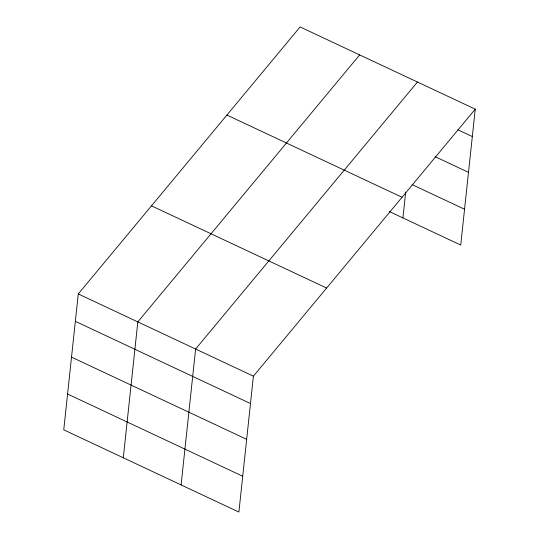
<?xml version="1.0" encoding="UTF-8"?>
<svg xmlns="http://www.w3.org/2000/svg" width="539" height="539" viewBox="0 0 539 539"><rect width="100%" height="100%" fill="white"/><g stroke="black" fill="none" stroke-linecap="round" stroke-linejoin="round"><path stroke-width="0.81" d="M78.276 293.95L63.75 429.839L238.892 512.05L253.411 376.161L475.25 109.161L300.108 26.95L78.276 293.95L253.411 376.161M123.303 457.793L137.822 321.898L359.654 54.904M181.097 484.918L195.617 349.029L417.449 82.029M402.929 217.924L405.685 192.106M475.25 109.161L460.724 245.05L389.239 211.497M457.874 129.758L472.319 136.535M435.034 156.64L468.492 172.345M412.079 184.614L464.551 209.24M226.906 115.056L402.04 197.274M151.479 205.837L326.621 288.048M75.352 321.325L250.487 403.536M71.525 357.135L246.66 439.346M67.577 394.029L242.718 476.24"/></g></svg>
